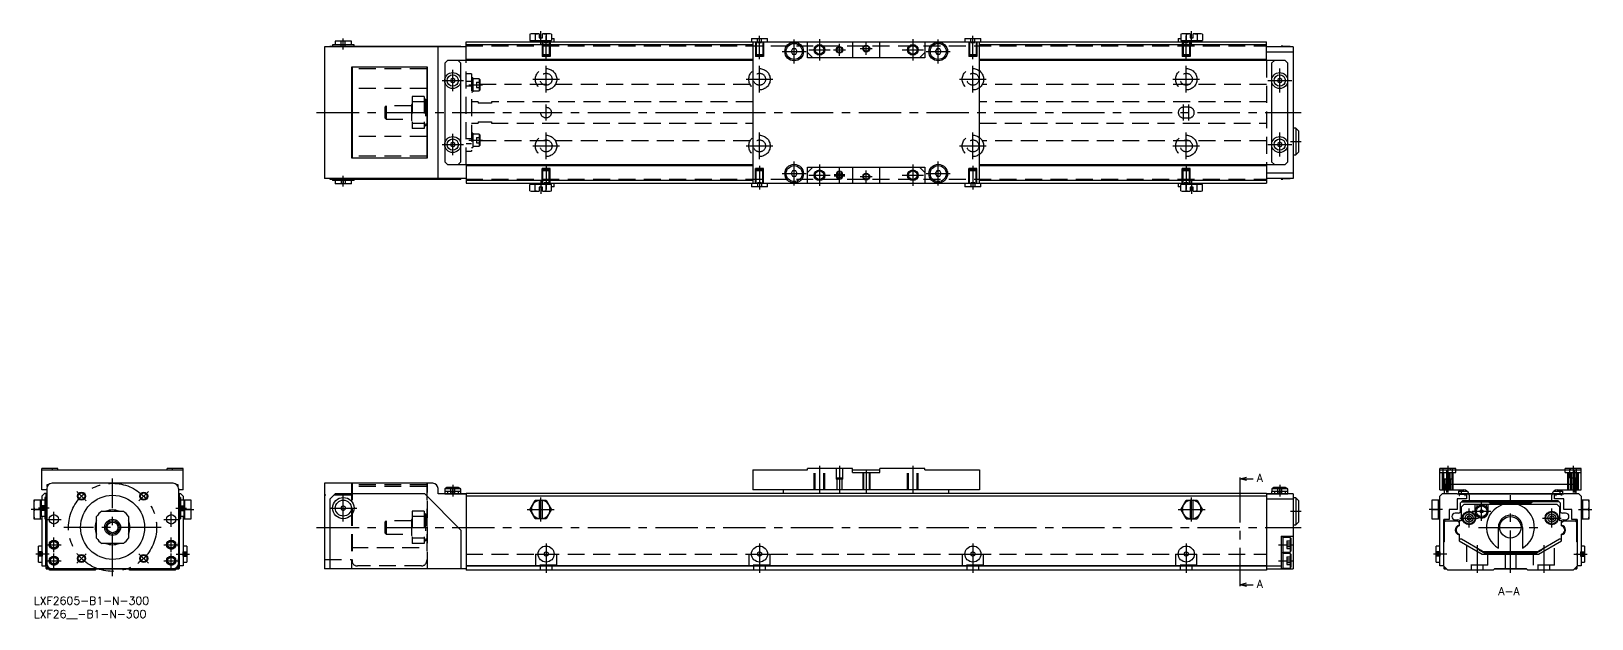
# Model space of a CAD drawing. Extents: x -1 to 584, y -8 to 212.
import ezdxf

# ---------------------------------------------------------------- set-up
doc = ezdxf.new("R2010")
doc.units = 0
doc.header["$LTSCALE"] = 0.5
doc.linetypes.add('CENTER', pattern=[50.8, 31.75, -6.35, 6.35, -6.35])
doc.linetypes.add('DASHED', pattern=[19.05, 12.7, -6.35])
for name, color, linetype in [('MSM_CENTER', 1, 'CENTER'), ('MSM_CONTINUOUS', 7, 'CONTINUOUS'), ('MSM_DASHED', 4, 'DASHED'), ('MSM_NARROW', 5, 'CONTINUOUS'), ('MSM_PART_NUMBER', 7, 'CONTINUOUS')]:
    doc.layers.add(name, color=color, linetype=linetype)
doc.styles.get("Standard").update_dxf_attribs({"font": 'txt.shx', "height": 1, "bigfont": 'bigfont.shx'})

# ---------------------------------------------------------------- blocks, each defined once
blk = doc.blocks.new('*U162')
at = {"layer": 'MSM_PART_NUMBER'}
blk.add_text('LXF2605-B1-N-300', height=3, dxfattribs=at).set_placement((0, -3))
blk = doc.blocks.new('*U163')
at = {"layer": 'MSM_PART_NUMBER'}
blk.add_text('LXF26__-B1-N-300', height=3, dxfattribs=at).set_placement((0, -8))

msp = doc.modelspace()

# ---------------------------------------------------------------- linework, layer by layer
at = {"layer": 'MSM_CENTER'}
for p, q in [((190, 206.97), (190, 211.99)), ((433.99, 206.97), (433.99, 211.99)), ((116, 205.19), (116, 209.24)), ((192, 201.49), (192, 210.29)), ((272, 201.49), (272, 210.29)), ((285, 199.89), (285, 208.89)), ((290.5, 204.99), (298.5, 204.99)), ((294.5, 208.99), (294.5, 200.99)), ((299.75, 204.99), (304.25, 204.99)), ((302, 202.74), (302, 207.24)), ((309.69, 205.49), (314.29, 205.49)), ((312, 203.19), (312, 207.79)), ((312, 203.19), (312, 207.79)), ((325.5, 204.99), (333.5, 204.99)), ((329.5, 208.99), (329.5, 200.99)), ((339, 199.89), (339, 208.89)), ((352, 201.49), (352, 210.29)), ((431.99, 201.49), (431.99, 210.29)), ((192, 188.99), (192, 198.99)), ((272, 188.99), (272, 198.99)), ((280.5, 204.39), (289.5, 204.39)), ((334.5, 204.39), (343.5, 204.39)), ((352, 188.99), (352, 198.99)), ((431.99, 188.99), (431.99, 198.99)), ((153, 193.49), (160.99, 193.49)), ((157, 189.49), (157, 197.49)), ((187, 193.99), (197, 193.99)), ((267, 193.99), (277, 193.99)), ((347, 193.99), (357, 193.99)), ((426.99, 193.99), (437, 193.99)), ((462.5, 193.49), (471.5, 193.49)), ((467, 188.99), (467, 197.99)), ((163, 191.89), (168.19, 191.89)), ((106, 181.49), (475, 181.49)), ((192, 178.49), (192, 184.49)), ((430.99, 178.49), (430.99, 184.49)), ((432.99, 178.49), (432.99, 184.49)), ((157, 165.49), (157, 173.49)), ((163, 171.1), (168.19, 171.1)), ((192, 163.99), (192, 173.99)), ((272, 163.99), (272, 173.99)), ((352, 163.99), (352, 173.99)), ((431.99, 163.99), (431.99, 173.99)), ((467, 164.99), (467, 173.99)), ((471, 170.69), (475, 170.69)), ((153, 169.49), (160.99, 169.49)), ((187, 168.99), (197, 168.99)), ((267, 168.99), (277, 168.99)), ((347, 168.99), (357, 168.99)), ((426.99, 168.99), (437, 168.99)), ((462.5, 169.49), (471.5, 169.49)), ((192, 161.49), (192, 152.69)), ((272, 161.49), (272, 152.69)), ((280.5, 158.59), (289.5, 158.59)), ((285, 154.09), (285, 163.09)), ((290.5, 157.99), (298.5, 157.99)), ((294.5, 161.99), (294.5, 153.99)), ((300, 158.24), (304, 158.24)), ((300, 157.99), (304, 157.99)), ((302, 155.24), (302, 160.74)), ((312, 155.19), (312, 159.79)), ((325.5, 157.99), (333.5, 157.99)), ((329.5, 161.99), (329.5, 153.99)), ((334.5, 158.59), (343.5, 158.59)), ((339, 154.09), (339, 163.09)), ((352, 161.49), (352, 152.69)), ((431.99, 161.49), (431.99, 152.69)), ((116, 153.74), (116, 157.79)), ((190, 155.99), (190, 150.99)), ((300, 157.74), (304, 157.74)), ((309.69, 157.49), (314.29, 157.49)), ((433.99, 155.99), (433.99, 150.99)), ((294.5, 49), (294.5, 39)), ((302, 49), (302, 39)), ((312, 47.5), (312, 39)), ((329.5, 49), (329.5, 39)), ((529.49, 47.5), (529.49, 39)), ((529.99, 49), (529.99, 39)), ((576.99, 49), (576.99, 39)), ((577.49, 47.5), (577.49, 39)), ((29.5, 7.75), (29.5, 44.25)), ((157, 41.9), (157, 37.5)), ((452, 43.7), (452, 5)), ((467, 41.9), (467, 37.5)), ((16.06, 39.44), (19.6, 35.9)), ((42.94, 39.44), (39.4, 35.9)), ((116, 28.2), (116, 38.2)), ((190, 28.2), (190, 37.2)), ((433.99, 28.2), (433.99, 37.2)), ((542.69, 28.5), (542.69, 35.5)), ((553.49, 9), (553.49, 38)), ((4, 32.7), (-1, 32.7)), ((5.75, 33.2), (1.75, 33.2)), ((7.5, 26.25), (7.5, 31.75)), ((51.5, 26.25), (51.5, 31.75)), ((53.25, 33.2), (57.25, 33.2)), ((55, 32.7), (60, 32.7)), ((111, 33.2), (121, 33.2)), ((184.95, 32.7), (195.04, 32.7)), ((428.95, 32.7), (439.04, 32.7)), ((471, 32), (475, 32)), ((527.99, 32.7), (522.99, 32.7)), ((534.49, 29.5), (541.49, 29.5)), ((537.99, 26), (537.99, 33)), ((539.19, 32), (546.19, 32)), ((565.49, 29.5), (572.49, 29.5)), ((568.99, 26), (568.99, 33)), ((578.99, 32.7), (583.99, 32.7)), ((4.75, 29), (10.25, 29)), ((47.75, 26), (11.25, 26)), ((48.75, 29), (54.25, 29)), ((106, 26), (475, 26)), ((541.49, 26), (565.49, 26)), ((4.75, 19.5), (10.25, 19.5)), ((7.5, 16.75), (7.5, 22.25)), ((48.75, 19.5), (54.25, 19.5)), ((51.5, 16.75), (51.5, 22.25)), ((192, 20), (192, 9)), ((272, 20), (272, 9)), ((352, 20), (352, 9)), ((431.99, 20), (431.99, 9)), ((466.5, 19.5), (472.19, 19.5)), ((540.99, 19.29), (540.99, 9)), ((565.99, 19.29), (565.99, 9)), ((5.7, 16), (0.7, 16)), ((4.75, 13.5), (10.25, 13.5)), ((7.5, 10.75), (7.5, 16.25)), ((16.06, 12.56), (19.6, 16.1)), ((39.4, 16.1), (42.94, 12.56)), ((48.75, 13.5), (54.25, 13.5)), ((51.5, 10.75), (51.5, 16.25)), ((53.3, 16), (58.3, 16)), ((188, 16), (196, 16)), ((268, 16), (276, 16)), ((348, 16), (356, 16)), ((428, 16), (436, 16)), ((466.5, 13.5), (472.19, 13.5)), ((529.69, 16), (524.69, 16)), ((577.29, 16), (582.29, 16))]:
    msp.add_line(p, q, dxfattribs=at)
msp.add_circle((29.5, 26), 16.5, dxfattribs=at)
at = {"layer": 'MSM_CONTINUOUS'}
for p, q in [((186.5, 210.99), (185.95, 210.85)), ((185.95, 210.85), (185.95, 208.49)), ((189.4, 210.99), (186.5, 210.99)), ((187.97, 210.85), (187.97, 208.49)), ((189.4, 210.99), (189.4, 209.49)), ((193.5, 210.99), (190.6, 210.99)), ((190.6, 209.49), (190.6, 210.99)), ((192.02, 210.85), (192.02, 208.49)), ((194.04, 210.85), (193.5, 210.99)), ((194.04, 210.85), (194.04, 208.49)), ((430.49, 210.99), (429.95, 210.85)), ((429.95, 210.85), (429.95, 208.49)), ((433.39, 210.99), (430.49, 210.99)), ((431.97, 210.85), (431.97, 208.49)), ((433.39, 210.99), (433.39, 209.49)), ((437.5, 210.99), (434.6, 210.99)), ((434.6, 209.49), (434.6, 210.99)), ((436.02, 210.85), (436.02, 208.49)), ((438.04, 210.85), (437.5, 210.99)), ((438.04, 210.85), (438.04, 208.49)), ((162, 206.19), (109, 206.19)), ((109, 206.19), (109, 156.79)), ((111, 206.44), (160, 206.44)), ((111, 206.19), (111, 206.44)), ((111, 206.34), (160, 206.34)), ((120, 206.94), (112, 206.94)), ((112, 206.94), (112, 206.44)), ((119, 208.24), (113, 208.24)), ((113, 208.24), (113, 206.94)), ((113, 206.34), (113, 206.44)), ((114.5, 206.34), (114.5, 206.19)), ((117.5, 206.19), (117.5, 206.34)), ((119, 206.94), (119, 208.24)), ((120, 206.44), (120, 206.94)), ((146.5, 206.34), (146.5, 206.44)), ((148.6, 206.24), (148.56, 206.19)), ((148.6, 206.24), (148.6, 206.19)), ((151.29, 206.24), (148.6, 206.24)), ((151.29, 206.29), (151.29, 206.19)), ((152, 206.29), (151.29, 206.29)), ((151.5, 156.79), (151.5, 206.19)), ((152, 206.29), (152, 206.19)), ((160, 206.19), (160, 206.44)), ((162, 200.99), (162, 207.99)), ((162, 207.99), (462, 207.99)), ((162, 206.99), (269.5, 206.99)), ((185.95, 208.49), (194.04, 208.49)), ((186.5, 208.49), (186.5, 207.99)), ((189.4, 209.49), (190.6, 209.49)), ((193.5, 207.99), (193.5, 208.49)), ((194.04, 209.29), (195, 209.29)), ((195, 207.99), (195, 209.29)), ((269, 209.29), (275, 209.29)), ((269, 209.29), (269, 207.99)), ((269.5, 207.99), (269.5, 154.99)), ((275, 207.99), (275, 209.29)), ((284.42, 205.39), (283.84, 204.39)), ((285.57, 205.39), (284.42, 205.39)), ((286.15, 204.39), (285.57, 205.39)), ((290, 201.99), (290, 207.99)), ((306.9, 207.99), (306.9, 201.99)), ((317.1, 201.99), (317.1, 207.99)), ((334, 207.99), (334, 201.99)), ((338.42, 205.39), (337.84, 204.39)), ((339.57, 205.39), (338.42, 205.39)), ((340.15, 204.39), (339.57, 205.39)), ((349, 209.29), (355, 209.29)), ((349, 209.29), (349, 207.99)), ((354.5, 154.99), (354.5, 207.99)), ((354.5, 206.99), (462, 206.99)), ((355, 207.99), (355, 209.29)), ((428.99, 209.29), (429.95, 209.29)), ((428.99, 209.29), (428.99, 207.99)), ((429.95, 208.49), (438.04, 208.49)), ((430.49, 208.49), (430.49, 207.99)), ((433.39, 209.49), (434.6, 209.49)), ((437.5, 207.99), (437.5, 208.49)), ((462, 200.99), (462, 207.99)), ((471.99, 206.19), (462, 206.19)), ((468.19, 206.44), (467.49, 206.44)), ((467.49, 206.44), (467.49, 206.19)), ((468.19, 206.44), (468.19, 206.19)), ((470.89, 206.24), (468.19, 206.24)), ((470.94, 206.19), (470.89, 206.24)), ((470.89, 206.24), (470.89, 206.19)), ((471.99, 206.19), (471.99, 156.79)), ((155, 200.99), (154, 199.99)), ((154, 199.99), (154, 162.99)), ((269.5, 200.99), (155, 200.99)), ((160, 199.99), (159, 200.99)), ((160, 162.99), (160, 199.99)), ((162, 201.49), (269.5, 201.49)), ((283.84, 204.39), (284.42, 203.39)), ((284.42, 203.39), (285.57, 203.39)), ((285.57, 203.39), (286.15, 204.39)), ((292, 201.99), (290, 203.99)), ((334, 201.99), (290, 201.99)), ((334, 203.99), (332, 201.99)), ((337.84, 204.39), (338.42, 203.39)), ((338.42, 203.39), (339.57, 203.39)), ((339.57, 203.39), (340.15, 204.39)), ((354.5, 201.49), (462, 201.49)), ((469, 200.99), (354.5, 200.99)), ((471.99, 204.19), (462, 204.19)), ((465, 200.99), (463.99, 199.99)), ((463.99, 199.99), (463.99, 162.99)), ((470, 199.99), (469, 200.99)), ((470, 162.99), (470, 199.99)), ((119, 198.49), (119, 164.49)), ((147.5, 198.49), (119, 198.49)), ((119, 197.89), (119.25, 197.89)), ((119.25, 194.48), (119, 194.48)), ((119.25, 198.49), (119.25, 164.49)), ((147.25, 198.49), (147.25, 164.49)), ((147.25, 197.89), (147.5, 197.89)), ((147.5, 194.48), (147.25, 194.48)), ((147.5, 164.49), (147.5, 198.49)), ((157, 194.36), (156.25, 193.93)), ((156.25, 193.93), (156.25, 193.06)), ((156.25, 193.06), (157, 192.63)), ((157.75, 193.93), (157, 194.36)), ((157, 192.63), (157.75, 193.06)), ((157.75, 193.06), (157.75, 193.93)), ((467, 194.36), (466.24, 193.93)), ((466.24, 193.93), (466.24, 193.06)), ((466.24, 193.06), (467, 192.63)), ((467.75, 193.93), (467, 194.36)), ((467, 192.63), (467.75, 193.06)), ((467.75, 193.06), (467.75, 193.93)), ((119.25, 190.49), (119, 190.49)), ((147.5, 190.49), (147.25, 190.49)), ((147.5, 185.74), (147.25, 185.74)), ((147.25, 177.24), (147.5, 177.24)), ((473, 175.69), (471.99, 175.69)), ((474, 174.69), (473, 175.69)), ((473, 175.69), (473, 165.69)), ((119.25, 172.49), (119, 172.49)), ((147.5, 172.49), (147.25, 172.49)), ((157, 170.36), (156.25, 169.93)), ((156.25, 169.93), (156.25, 169.06)), ((157.75, 169.93), (157, 170.36)), ((157.75, 169.06), (157.75, 169.93)), ((467, 170.36), (466.24, 169.93)), ((466.24, 169.93), (466.24, 169.06)), ((467.75, 169.93), (467, 170.36)), ((467.75, 169.06), (467.75, 169.93)), ((474, 174.69), (474, 166.69)), ((119.25, 168.5), (119, 168.5)), ((119, 165.09), (119.25, 165.09)), ((119, 164.49), (147.5, 164.49)), ((147.5, 168.5), (147.25, 168.5)), ((147.25, 165.09), (147.5, 165.09)), ((156.25, 169.06), (157, 168.63)), ((157, 168.63), (157.75, 169.06)), ((466.24, 169.06), (467, 168.63)), ((467, 168.63), (467.75, 169.06)), ((471.99, 165.69), (473, 165.69)), ((473, 165.69), (474, 166.69)), ((154, 162.99), (155, 161.99)), ((155, 161.99), (269.5, 161.99)), ((159, 161.99), (160, 162.99)), ((162, 161.99), (162, 154.99)), ((269.5, 161.5), (162, 161.5)), ((284.42, 159.59), (283.84, 158.59)), ((283.84, 158.59), (284.42, 157.59)), ((285.57, 159.59), (284.42, 159.59)), ((286.15, 158.59), (285.57, 159.59)), ((285.57, 157.59), (286.15, 158.59)), ((290, 154.99), (290, 160.99)), ((290, 160.99), (334, 160.99)), ((290, 158.99), (292, 160.99)), ((300.75, 158.24), (300.75, 157.74)), ((303.25, 157.74), (303.25, 158.24)), ((306.9, 160.99), (306.9, 154.99)), ((317.1, 154.99), (317.1, 160.99)), ((332, 160.99), (334, 158.99)), ((334, 160.99), (334, 154.99)), ((338.42, 159.59), (337.84, 158.59)), ((337.84, 158.59), (338.42, 157.59)), ((339.57, 159.59), (338.42, 159.59)), ((340.15, 158.59), (339.57, 159.59)), ((339.57, 157.59), (340.15, 158.59)), ((354.5, 161.99), (469, 161.99)), ((462, 161.5), (354.5, 161.5)), ((462, 161.99), (462, 154.99)), ((471.99, 158.79), (462, 158.79)), ((463.99, 162.99), (465, 161.99)), ((469, 161.99), (470, 162.99)), ((162, 156.79), (109, 156.79)), ((111, 156.79), (111, 156.54)), ((111, 156.64), (160, 156.64)), ((111, 156.54), (160, 156.54)), ((112, 156.54), (112, 156.04)), ((120, 156.04), (112, 156.04)), ((113, 156.64), (113, 156.54)), ((113, 156.04), (113, 154.74)), ((119, 154.74), (113, 154.74)), ((114.5, 156.79), (114.5, 156.64)), ((117.5, 156.64), (117.5, 156.79)), ((119, 154.74), (119, 156.04)), ((120, 156.04), (120, 156.54)), ((146.5, 156.64), (146.5, 156.54)), ((148.56, 156.79), (148.6, 156.74)), ((148.6, 156.79), (148.6, 156.74)), ((148.6, 156.74), (151.29, 156.74)), ((151.29, 156.79), (151.29, 156.69)), ((151.29, 156.69), (152, 156.69)), ((152, 156.79), (152, 156.69)), ((160, 156.79), (160, 156.54)), ((269.5, 155.99), (162, 155.99)), ((162, 154.99), (462, 154.99)), ((185.95, 152.14), (185.95, 154.49)), ((194.04, 154.49), (185.95, 154.49)), ((185.95, 152.14), (186.5, 151.99)), ((186.5, 154.99), (186.5, 154.49)), ((187.97, 152.14), (187.97, 154.49)), ((190.6, 153.49), (189.4, 153.49)), ((189.4, 153.49), (189.4, 151.99)), ((190.6, 151.99), (190.6, 153.49)), ((192.02, 152.14), (192.02, 154.49)), ((193.5, 154.49), (193.5, 154.99)), ((193.5, 151.99), (194.04, 152.14)), ((194.04, 152.14), (194.04, 154.49)), ((195, 153.69), (194.04, 153.69)), ((195, 153.69), (195, 154.99)), ((269, 154.99), (269, 153.69)), ((275, 153.69), (269, 153.69)), ((275, 153.69), (275, 154.99)), ((284.42, 157.59), (285.57, 157.59)), ((338.42, 157.59), (339.57, 157.59)), ((349, 154.99), (349, 153.69)), ((355, 153.69), (349, 153.69)), ((462, 155.99), (354.5, 155.99)), ((355, 153.69), (355, 154.99)), ((428.99, 154.99), (428.99, 153.69)), ((429.95, 153.69), (428.99, 153.69)), ((429.95, 152.14), (429.95, 154.49)), ((438.04, 154.49), (429.95, 154.49)), ((429.95, 152.14), (430.49, 151.99)), ((430.49, 154.99), (430.49, 154.49)), ((431.97, 152.14), (431.97, 154.49)), ((434.6, 153.49), (433.39, 153.49)), ((433.39, 153.49), (433.39, 151.99)), ((434.6, 151.99), (434.6, 153.49)), ((436.02, 152.14), (436.02, 154.49)), ((437.5, 154.49), (437.5, 154.99)), ((437.5, 151.99), (438.04, 152.14)), ((438.04, 152.14), (438.04, 154.49)), ((471.99, 156.79), (462, 156.79)), ((467.49, 156.79), (467.49, 156.54)), ((467.49, 156.54), (468.19, 156.54)), ((468.19, 156.79), (468.19, 156.54)), ((468.19, 156.74), (470.89, 156.74)), ((470.89, 156.79), (470.89, 156.74)), ((470.89, 156.74), (470.94, 156.79)), ((186.5, 151.99), (189.4, 151.99)), ((190.6, 151.99), (193.5, 151.99)), ((430.49, 151.99), (433.39, 151.99)), ((434.6, 151.99), (437.5, 151.99)), ((9, 48), (3, 48)), ((3, 40), (3, 48)), ((3, 47.5), (56, 47.5)), ((7, 47.5), (7, 48)), ((9, 47.5), (9, 48)), ((56, 48), (50, 48)), ((50, 47.5), (50, 48)), ((52, 47.5), (52, 48)), ((56, 40), (56, 48)), ((269.5, 47.5), (290, 47.5)), ((269.5, 47.5), (269.5, 40)), ((306.9, 48), (290, 48)), ((290, 47.5), (290, 48)), ((306.9, 46.5), (306.9, 48)), ((306.9, 47.5), (317.1, 47.5)), ((334, 48), (317.1, 48)), ((317.1, 46.5), (317.1, 48)), ((334, 47.5), (334, 48)), ((334, 47.5), (354.5, 47.5)), ((354.5, 47.5), (354.5, 40)), ((532.99, 48), (526.99, 48)), ((526.99, 40), (526.99, 48)), ((526.99, 47.5), (579.99, 47.5)), ((530.99, 47.5), (530.99, 48)), ((532.99, 47.5), (532.99, 48)), ((579.99, 48), (573.99, 48)), ((573.99, 47.5), (573.99, 48)), ((575.99, 47.5), (575.99, 48)), ((579.99, 40), (579.99, 48)), ((5, 41.37), (5, 42)), ((5, 42), (5.48, 42)), ((52.2, 42.5), (6.8, 42.5)), ((53.52, 42), (54, 42)), ((54, 42), (54, 41.37)), ((149.5, 42.5), (109, 42.5)), ((109, 42.5), (109, 10.5)), ((306.9, 46.5), (317.1, 46.5)), ((452, 44.2), (454.5, 44.87)), ((452, 44.7), (452, 43.7)), ((454.5, 43.53), (452, 44.2)), ((452, 44.2), (457, 44.2)), ((528.99, 42), (528.99, 40)), ((577.99, 42), (528.99, 42)), ((577.99, 40), (577.99, 42)), ((0, 36.15), (0.01, 36.2)), ((0, 36.15), (0, 29.25)), ((4.05, 36.2), (0.01, 36.2)), ((2.5, 29.2), (2.5, 36.2)), ((2.75, 36.2), (2.75, 30.2)), ((4.8, 40), (3, 40)), ((4, 38.7), (3, 37.7)), ((3, 37.7), (3, 36.2)), ((4.8, 38.7), (4, 38.7)), ((4.05, 37.2), (4.05, 29.2)), ((4.55, 37.2), (4.05, 37.2)), ((4.65, 38.5), (4.55, 38.5)), ((4.55, 10.6), (4.55, 38.5)), ((4.65, 36.5), (4.55, 36.5)), ((4.65, 10.6), (4.65, 38.5)), ((4.8, 40.5), (4.8, 12.5)), ((54.2, 40.5), (54.2, 12.5)), ((56, 40), (54.2, 40)), ((54.2, 38.7), (55, 38.7)), ((54.35, 38.5), (54.45, 38.5)), ((54.35, 10.6), (54.35, 38.5)), ((54.35, 36.5), (54.45, 36.5)), ((54.45, 38.5), (54.45, 10.6)), ((54.95, 37.2), (54.45, 37.2)), ((54.95, 37.2), (54.95, 29.2)), ((58.99, 36.2), (54.95, 36.2)), ((55, 38.7), (56, 37.7)), ((56, 37.7), (56, 36.2)), ((56.25, 36.2), (56.25, 30.2)), ((56.5, 36.2), (56.5, 29.2)), ((58.99, 36.2), (59, 36.15)), ((59, 29.25), (59, 36.15)), ((111, 36.5), (113, 38.5)), ((111, 36.5), (111, 10.4)), ((146.5, 38.5), (113, 38.5)), ((146.5, 38.5), (160, 25)), ((151.5, 38.5), (151.5, 40.5)), ((162, 38.5), (151.5, 38.5)), ((154.86, 40.9), (154, 40.4)), ((154, 40.4), (154, 38.65)), ((159.99, 40.4), (154, 40.4)), ((154, 39.6), (160, 39.6)), ((154, 38.65), (154.04, 38.65)), ((154, 38.6), (162, 38.6)), ((154, 38.6), (154, 38.5)), ((154.04, 38.65), (154.04, 38.6)), ((159.13, 40.9), (154.86, 40.9)), ((154.94, 38.6), (154.94, 38.65)), ((154.94, 38.65), (159.04, 38.65)), ((155, 39.6), (155, 38.65)), ((156, 38.6), (156, 38.5)), ((159, 39.6), (159, 38.65)), ((159.04, 38.65), (159.04, 38.6)), ((159.99, 40.4), (159.13, 40.9)), ((160, 38.6), (159.99, 40.4)), ((462, 38.7), (162, 38.7)), ((162, 38.7), (162, 10)), ((462, 37.7), (162, 37.7)), ((185.95, 32.7), (187.97, 36.2)), ((187.97, 36.2), (192.02, 36.2)), ((189.4, 36.2), (189.4, 29.2)), ((190.6, 29.2), (190.6, 36.2)), ((192.02, 36.2), (194.04, 32.7)), ((354.5, 40), (269.5, 40)), ((281, 38.7), (281, 40)), ((343, 38.7), (343, 40)), ((429.95, 32.7), (431.97, 36.2)), ((431.97, 36.2), (436.02, 36.2)), ((433.39, 36.2), (433.39, 29.2)), ((434.6, 29.2), (434.6, 36.2)), ((436.02, 36.2), (438.04, 32.7)), ((462, 38.7), (462, 10)), ((462, 38.6), (470, 38.6)), ((471.99, 38.5), (462, 38.5)), ((471.99, 36.5), (462, 36.5)), ((464, 40.4), (463.99, 38.6)), ((463.99, 39.6), (470, 39.6)), ((464.86, 40.9), (464, 40.4)), ((469.99, 40.4), (464, 40.4)), ((469.13, 40.9), (464.86, 40.9)), ((465, 39.6), (465, 38.6)), ((467.99, 38.6), (467.99, 38.5)), ((469, 39.6), (469, 38.6)), ((469.99, 40.4), (469.13, 40.9)), ((470, 38.5), (469.99, 40.4)), ((471.99, 38.5), (471.99, 10.5)), ((473, 37), (471.99, 37)), ((474, 36), (473, 37)), ((473, 37), (473, 27)), ((474, 36), (474, 28)), ((523.99, 36.15), (524, 36.2)), ((523.99, 36.15), (523.99, 29.25)), ((526.99, 36.2), (524, 36.2)), ((526.49, 29.2), (526.49, 36.2)), ((526.99, 40), (535.99, 40)), ((526.99, 37.7), (527.99, 38.7)), ((526.99, 11.6), (526.99, 37.7)), ((527.99, 38.7), (533.5, 38.7)), ((528.79, 38.7), (528.79, 40)), ((533.5, 38.7), (533.5, 38.5)), ((533.5, 38.5), (573.49, 38.5)), ((537, 36.7), (533.5, 36.7)), ((533.5, 36.7), (533.5, 32.7)), ((533.99, 39.6), (533.99, 38.5)), ((533.99, 39.6), (537.19, 39.6)), ((572.99, 38.6), (533.99, 38.6)), ((534.29, 38.5), (534.29, 37.95)), ((534.29, 37.95), (534.4, 37.95)), ((534.4, 37.95), (534.4, 38.45)), ((534.4, 38.45), (536.39, 38.45)), ((535.69, 36), (534.69, 35)), ((534.99, 39.6), (534.99, 38.6)), ((535.19, 35.5), (555.73, 35.5)), ((535.69, 36), (571.29, 36)), ((536.39, 38.45), (536.39, 37.95)), ((536.39, 37.95), (536.5, 37.95)), ((536.5, 38.3), (537, 38.3)), ((536.5, 37.95), (536.5, 38.3)), ((537, 38.3), (537, 36.7)), ((537.99, 38), (537.99, 36)), ((545.89, 35.1), (544.99, 36)), ((561.09, 35.1), (545.89, 35.1)), ((571.79, 35.5), (555.73, 35.5)), ((561.99, 36), (561.09, 35.1)), ((568.99, 36), (568.99, 38)), ((569.79, 39.6), (572.99, 39.6)), ((569.99, 38.3), (570.49, 38.3)), ((569.99, 36.7), (569.99, 38.3)), ((573.49, 36.7), (569.99, 36.7)), ((570.49, 38.3), (570.49, 37.95)), ((570.49, 37.95), (570.58, 37.95)), ((570.58, 37.95), (570.58, 38.45)), ((570.58, 38.45), (572.58, 38.45)), ((570.99, 40), (579.99, 40)), ((572.29, 35), (571.29, 36)), ((571.99, 39.6), (571.99, 38.6)), ((572.58, 38.45), (572.58, 37.95)), ((572.58, 37.95), (572.68, 37.95)), ((572.68, 37.95), (572.68, 38.5)), ((572.99, 39.6), (572.99, 38.5)), ((573.49, 38.5), (573.49, 38.7)), ((573.49, 38.7), (578.99, 38.7)), ((573.49, 32.7), (573.49, 36.7)), ((578.19, 38.7), (578.19, 40)), ((578.99, 38.7), (579.99, 37.7)), ((579.99, 37.7), (579.99, 11.6)), ((582.98, 36.2), (579.99, 36.2)), ((580.49, 36.2), (580.49, 29.2)), ((582.98, 36.2), (582.99, 36.15)), ((582.99, 29.25), (582.99, 36.15)), ((0.01, 29.2), (0, 29.25)), ((0.15, 32.7), (2.5, 32.7)), ((2.75, 30.2), (4.05, 30.2)), ((3, 30.2), (3, 11.6)), ((4.8, 34.7), (4.65, 34.7)), ((4.65, 31.7), (4.8, 31.7)), ((23.5, 21.93), (23.5, 30.07)), ((25.43, 32), (33.57, 32)), ((35.5, 30.07), (35.5, 21.93)), ((54.35, 34.7), (54.2, 34.7)), ((54.2, 31.7), (54.35, 31.7)), ((54.95, 30.2), (56.25, 30.2)), ((56, 30.2), (56, 11.6)), ((58.85, 32.7), (56.5, 32.7)), ((59, 29.25), (58.99, 29.2)), ((116, 34.07), (115.25, 33.63)), ((115.25, 33.63), (115.25, 32.77)), ((115.25, 32.77), (116, 32.33)), ((116.75, 33.63), (116, 34.07)), ((116, 32.33), (116.75, 32.77)), ((116.75, 33.63), (116.75, 32.77)), ((187.97, 29.2), (185.95, 32.7)), ((194.04, 32.7), (192.02, 29.2)), ((431.97, 29.2), (429.95, 32.7)), ((438.04, 32.7), (436.02, 29.2)), ((524, 29.2), (523.99, 29.25)), ((524.14, 32.7), (526.49, 32.7)), ((530.49, 32.7), (530.49, 29)), ((533.5, 32.7), (530.49, 32.7)), ((533.99, 31.3), (532.79, 31.3)), ((534.69, 35), (534.69, 31.59)), ((535.99, 34.5), (534.99, 33.5)), ((534.99, 33.5), (534.99, 28.42)), ((570.99, 34.5), (535.99, 34.5)), ((537.99, 30.37), (537.24, 29.93)), ((537.24, 29.93), (537.24, 29.07)), ((538.74, 29.93), (537.99, 30.37)), ((538.74, 29.93), (538.74, 29.07)), ((540.19, 34.5), (540.19, 32)), ((540.99, 33.69), (540.99, 34.5)), ((544.39, 34.5), (544.39, 33.69)), ((545.19, 32), (545.19, 34.5)), ((568.99, 30.37), (568.24, 29.93)), ((568.24, 29.93), (568.24, 29.07)), ((569.74, 29.93), (568.99, 30.37)), ((569.74, 29.93), (569.74, 29.07)), ((571.99, 33.5), (570.99, 34.5)), ((571.99, 28.42), (571.99, 33.5)), ((572.29, 31.59), (572.29, 35)), ((574.19, 31.3), (572.99, 31.3)), ((576.49, 32.7), (573.49, 32.7)), ((576.49, 29), (576.49, 32.7)), ((582.84, 32.7), (580.49, 32.7)), ((582.99, 29.25), (582.98, 29.2)), ((0.01, 29.2), (3, 29.2)), ((4.05, 29.2), (4.55, 29.2)), ((4.5, 11.5), (4.5, 29)), ((4.5, 29), (4.55, 29)), ((4.65, 29), (4.8, 29)), ((4.7, 28), (4.8, 28.1)), ((4.7, 20.65), (4.7, 28)), ((54.35, 29), (54.2, 29)), ((54.2, 28.1), (54.3, 28)), ((54.3, 28), (54.3, 20.65)), ((54.45, 29.2), (54.95, 29.2)), ((54.5, 29), (54.45, 29)), ((54.5, 29), (54.5, 11.5)), ((56, 29.2), (58.99, 29.2)), ((160, 25), (160, 10.4)), ((192.02, 29.2), (187.97, 29.2)), ((431.97, 29.2), (436.02, 29.2)), ((471.99, 27), (473, 27)), ((473, 27), (474, 28)), ((524, 29.2), (526.99, 29.2)), ((528.49, 11.5), (528.49, 29)), ((530.49, 29), (528.49, 29)), ((528.54, 29), (528.54, 20.5)), ((528.64, 25), (528.54, 25)), ((528.64, 29), (528.64, 20.6)), ((528.69, 28), (529.19, 28.5)), ((528.69, 20.65), (528.69, 28)), ((528.79, 28.1), (528.79, 29)), ((529.19, 28.5), (533.59, 28.5)), ((532.79, 28.8), (533.69, 28.8)), ((533.59, 28.5), (534.29, 27.8)), ((534.29, 27.8), (534.29, 26.55)), ((534.29, 23.45), (534.29, 20.95)), ((534.99, 28.42), (534.47, 28.42)), ((537.24, 29.07), (537.99, 28.63)), ((537.99, 28.63), (538.74, 29.07)), ((548.99, 18.21), (548.99, 26)), ((557.99, 26), (557.99, 18.21)), ((568.24, 29.07), (568.99, 28.63)), ((568.99, 28.63), (569.74, 29.07)), ((572.51, 28.42), (571.99, 28.42)), ((572.69, 27.8), (573.39, 28.5)), ((572.69, 26.55), (572.69, 27.8)), ((572.69, 20.95), (572.69, 23.45)), ((573.29, 28.8), (574.19, 28.8)), ((573.39, 28.5), (577.79, 28.5)), ((578.49, 29), (576.49, 29)), ((577.79, 28.5), (578.29, 28)), ((578.19, 28.1), (578.19, 29)), ((578.29, 28), (578.29, 20.65)), ((578.34, 29), (578.34, 20.6)), ((578.34, 25), (578.44, 25)), ((578.44, 29), (578.44, 20.5)), ((578.49, 29), (578.49, 11.5)), ((579.99, 29.2), (582.98, 29.2)), ((3, 19), (1.7, 19)), ((1.7, 13), (1.7, 19)), ((4.5, 20.45), (4.55, 20.5)), ((4.65, 20.6), (4.7, 20.65)), ((6.25, 20.22), (7.5, 20.94)), ((6.25, 18.78), (6.25, 20.22)), ((7.5, 18.06), (6.25, 18.78)), ((7.5, 20.94), (8.75, 20.22)), ((8.75, 18.78), (7.5, 18.06)), ((8.75, 20.22), (8.75, 18.78)), ((33.57, 20), (25.43, 20)), ((50.25, 20.22), (51.5, 20.94)), ((50.25, 18.78), (50.25, 20.22)), ((51.5, 18.06), (50.25, 18.78)), ((51.5, 20.94), (52.75, 20.22)), ((52.75, 18.78), (51.5, 18.06)), ((52.75, 20.22), (52.75, 18.78)), ((54.3, 20.65), (54.35, 20.6)), ((54.45, 20.5), (54.5, 20.45)), ((57.3, 19), (56, 19)), ((57.3, 19), (57.3, 13)), ((467.49, 22.75), (471.99, 22.75)), ((467.49, 22.75), (467.49, 10.5)), ((468.19, 22.45), (467.49, 22.45)), ((468.19, 22.45), (468.19, 16.55)), ((470.89, 22.25), (468.19, 22.25)), ((471.19, 21.94), (470.89, 22.25)), ((470.89, 22.25), (470.89, 16.75)), ((471.19, 21.94), (471.19, 17.06)), ((526.99, 19), (525.69, 19)), ((525.69, 13), (525.69, 19)), ((528.49, 20.45), (528.69, 20.65)), ((534.29, 20.95), (542.91, 15.97)), ((534.74, 21.66), (535.14, 21.66)), ((535.14, 21.66), (543.22, 17)), ((563.76, 17), (571.84, 21.66)), ((564.07, 15.97), (572.69, 20.95)), ((571.84, 21.66), (572.24, 21.66)), ((578.29, 20.65), (578.49, 20.45)), ((581.29, 19), (579.99, 19)), ((581.29, 19), (581.29, 13)), ((1.7, 13), (3, 13)), ((6.25, 14.22), (7.5, 14.94)), ((6.25, 12.78), (6.25, 14.22)), ((7.5, 12.06), (6.25, 12.78)), ((7.5, 14.94), (8.75, 14.22)), ((8.75, 12.78), (7.5, 12.06)), ((8.75, 14.22), (8.75, 12.78)), ((50.25, 14.22), (51.5, 14.94)), ((50.25, 12.78), (50.25, 14.22)), ((51.5, 12.06), (50.25, 12.78)), ((51.5, 14.94), (52.75, 14.22)), ((52.75, 12.78), (51.5, 12.06)), ((52.75, 14.22), (52.75, 12.78)), ((56, 13), (57.3, 13)), ((192, 16.87), (191.25, 16.43)), ((191.25, 16.43), (191.25, 15.57)), ((191.25, 15.57), (192, 15.13)), ((192.75, 16.43), (192, 16.87)), ((192, 15.13), (192.75, 15.57)), ((192.75, 16.43), (192.75, 15.57)), ((272, 16.87), (271.25, 16.43)), ((271.25, 16.43), (271.25, 15.57)), ((271.25, 15.57), (272, 15.13)), ((272.75, 16.43), (272, 16.87)), ((272, 15.13), (272.75, 15.57)), ((272.75, 16.43), (272.75, 15.57)), ((352, 16.87), (351.25, 16.43)), ((351.25, 16.43), (351.25, 15.57)), ((351.25, 15.57), (352, 15.13)), ((352.75, 16.43), (352, 16.87)), ((352, 15.13), (352.75, 15.57)), ((352.75, 16.43), (352.75, 15.57)), ((431.99, 16.87), (431.24, 16.43)), ((431.24, 16.43), (431.24, 15.57)), ((431.24, 15.57), (431.99, 15.13)), ((432.74, 16.43), (431.99, 16.87)), ((431.99, 15.13), (432.74, 15.57)), ((432.74, 16.43), (432.74, 15.57)), ((467.49, 16.55), (468.19, 16.55)), ((468.19, 16.45), (467.49, 16.45)), ((468.19, 16.75), (470.89, 16.75)), ((468.19, 16.45), (468.19, 10.55)), ((470.89, 16.25), (468.19, 16.25)), ((470.89, 16.75), (471.19, 17.06)), ((471.19, 15.94), (470.89, 16.25)), ((470.89, 16.25), (470.89, 10.75)), ((471.19, 15.94), (471.19, 11.06)), ((525.69, 13), (526.99, 13)), ((541.82, 17.39), (543.59, 16.5)), ((542.91, 15.97), (564.07, 15.97)), ((543.22, 17), (563.76, 17)), ((543.59, 16.5), (563.39, 16.5)), ((563.39, 16.5), (565.16, 17.39)), ((579.99, 13), (581.29, 13)), ((3, 11.6), (4.5, 11.6)), ((4.55, 11.45), (4.5, 11.5)), ((5.5, 10.5), (4.65, 11.35)), ((4.75, 10.5), (54.25, 10.5)), ((54.25, 10.4), (4.75, 10.4)), ((6, 10), (5.6, 10.4)), ((23.03, 10), (6, 10)), ((23.43, 10.4), (23.03, 10)), ((35.97, 10), (35.57, 10.4)), ((53, 10), (35.97, 10)), ((53.4, 10.4), (53, 10)), ((54.35, 11.35), (53.5, 10.5)), ((54.5, 11.5), (54.45, 11.45)), ((56, 11.6), (54.5, 11.6)), ((111, 10.5), (109, 10.5)), ((160, 10.4), (111, 10.4)), ((162, 10.5), (160, 10.5)), ((462, 11.6), (162, 11.6)), ((467.49, 11.5), (162, 11.5)), ((462, 10), (162, 10)), ((462, 10.5), (471.99, 10.5)), ((467.49, 10.55), (468.19, 10.55)), ((468.19, 10.75), (470.89, 10.75)), ((470.89, 10.75), (471.19, 11.06)), ((528.49, 11.6), (526.99, 11.6)), ((529.99, 10), (528.49, 11.5)), ((528.54, 11.45), (528.54, 10.6)), ((528.64, 10.6), (528.64, 11.35)), ((529.49, 10.5), (528.74, 10.5)), ((528.74, 10.4), (529.59, 10.4)), ((547.02, 10), (529.99, 10)), ((547.52, 10.5), (547.02, 10)), ((547.42, 10.4), (559.56, 10.4)), ((559.46, 10.5), (547.52, 10.5)), ((559.96, 10), (559.46, 10.5)), ((576.99, 10), (559.96, 10)), ((578.49, 11.5), (576.99, 10)), ((577.39, 10.4), (578.24, 10.4)), ((578.24, 10.5), (577.49, 10.5)), ((578.34, 11.35), (578.34, 10.6)), ((578.44, 10.6), (578.44, 11.45)), ((579.99, 11.6), (578.49, 11.6)), ((452, 4.5), (454.5, 5.17)), ((452, 5), (452, 4)), ((454.5, 3.83), (452, 4.5)), ((452, 4.5), (457, 4.5))]:
    msp.add_line(p, q, dxfattribs=at)
for centre, radius in [((285, 204.39), 3.5), ((285, 204.39), 3), ((294.5, 204.99), 1.62), ((302, 204.99), 1.25), ((302, 204.99), 1), ((312, 205.49), 1.06), ((329.5, 204.99), 1.62), ((339, 204.39), 3.5), ((339, 204.39), 3), ((157, 193.49), 3), ((157, 193.49), 2.13), ((467, 193.49), 3), ((467, 193.49), 2.13), ((157, 169.49), 3), ((157, 169.49), 2.13), ((467, 169.49), 3), ((467, 169.49), 2.13), ((285, 158.59), 3.5), ((285, 158.59), 3), ((294.5, 157.99), 1.62), ((302, 157.99), 1), ((312, 157.49), 1.06), ((329.5, 157.99), 1.62), ((339, 158.59), 3.5), ((339, 158.59), 3), ((17.83, 37.67), 1.23), ((29.5, 26), 12), ((41.17, 37.67), 1.23), ((116, 33.2), 4), ((116, 33.2), 3), ((7.5, 29), 1.75), ((51.5, 29), 1.75), ((537.99, 29.5), 2.5), ((537.99, 29.5), 2.25), ((537.99, 29.5), 1.5), ((542.69, 32), 2.4), ((542.69, 32), 2), ((542.69, 32), 0.6), ((553.49, 26), 4), ((568.99, 29.5), 2.5), ((568.99, 29.5), 2.25), ((568.99, 29.5), 1.5), ((29.5, 26), 3), ((29.5, 26), 2.5), ((29.5, 26), 2), ((7.5, 19.5), 1.75), ((51.5, 19.5), 1.75), ((192, 16), 3), ((272, 16), 3), ((352, 16), 3), ((431.99, 16), 3), ((7.5, 13.5), 1.75), ((17.83, 14.33), 1.23), ((41.17, 14.33), 1.23), ((51.5, 13.5), 1.75)]:
    msp.add_circle(centre, radius, dxfattribs=at)
for centre, radius, start, end in [((187, 207.14), 3.86, 90.5706, 105.77229), ((186.93, 207.13), 3.86, 74.23089, 89.42622), ((190.17, 194.83), 16.17, 92.75608, 97.81228), ((189.82, 194.83), 16.17, 82.18772, 87.24392), ((193.06, 207.13), 3.86, 90.57378, 105.76911), ((192.99, 207.14), 3.86, 74.22771, 89.4294), ((431, 207.14), 3.86, 90.5706, 105.77229), ((430.93, 207.13), 3.86, 74.23089, 89.42622), ((434.17, 194.83), 16.17, 92.75608, 97.81228), ((433.82, 194.83), 16.17, 82.18772, 87.24392), ((437.06, 207.13), 3.86, 90.57378, 105.76911), ((436.99, 207.14), 3.86, 74.22771, 89.4294), ((302, 158.24), 1.25, 0, 180), ((187, 155.85), 3.86, 254.22771, 269.4294), ((186.93, 155.85), 3.86, 270.57378, 285.76911), ((190.17, 168.16), 16.17, 262.18772, 267.24392), ((189.82, 168.16), 16.17, 272.75608, 277.81228), ((193.06, 155.85), 3.86, 254.23089, 269.42622), ((192.99, 155.85), 3.86, 270.5706, 285.77229), ((302, 157.74), 1.25, 180, 0), ((431, 155.85), 3.86, 254.22771, 269.4294), ((430.93, 155.85), 3.86, 270.57378, 285.76911), ((434.17, 168.16), 16.17, 262.18772, 267.24392), ((433.82, 168.16), 16.17, 272.75608, 277.81228), ((437.06, 155.85), 3.86, 254.23089, 269.42622), ((436.99, 155.85), 3.86, 270.5706, 285.77229), ((6.8, 40.5), 2, 90, 180), ((52.2, 40.5), 2, 0, 90), ((149.5, 40.5), 2, 0, 90), ((11.31, 34.39), 11.31, 170.8086, 179.713), ((47.69, 34.39), 11.31, 0.287, 9.1914), ((190, 32.7), 3.5, 99.87089, 260.12911), ((190, 32.7), 3.5, 279.87089, 80.12911), ((433.99, 32.7), 3.5, 99.87089, 260.12911), ((433.99, 32.7), 3.5, 279.87089, 80.12911), ((535.3, 34.39), 11.31, 170.8086, 179.713), ((535.99, 38), 2, 17.4576, 90), ((535.99, 38), 2, 0, 14.47751), ((551.27, 33.44), 2.06, 90.47686, 126.25928), ((555.74, 34.4), 1.1, 90.55614, 140.43471), ((555.71, 33.44), 2.06, 53.64744, 89.5445), ((570.99, 38), 2, 165.52249, 180), ((570.99, 38), 2, 90, 162.5424), ((571.68, 34.39), 11.31, 0.287, 9.1914), ((11.31, 34.51), 11.31, 180.28862, 189.18978), ((11.31, 30.89), 11.31, 170.81022, 179.71138), ((11.31, 31.01), 11.31, 180.287, 189.1914), ((29.5, 26), 7.25, 124.14842, 145.85158), ((29.5, 26), 6.5, 67.38014, 112.61986), ((29.5, 26), 7.25, 34.14842, 55.85158), ((47.69, 34.51), 11.31, 350.81022, 359.71138), ((47.69, 30.89), 11.31, 0.28862, 9.18978), ((47.69, 31.01), 11.31, 350.8086, 359.713), ((535.3, 34.51), 11.31, 180.28862, 189.18978), ((535.3, 30.89), 11.31, 170.81022, 179.71138), ((535.3, 31.01), 11.31, 180.287, 189.1914), ((532.79, 30.05), 1.25, 90, 270), ((533.99, 32.3), 1, 270, 0), ((542.69, 32), 2.5, 180, 0), ((553.49, 26), 9, 109.18814, 240), ((553.49, 26), 4.5, 0, 180), ((553.49, 26), 9, 300, 70.81186), ((572.99, 32.3), 1, 180, 270), ((574.19, 30.05), 1.25, 270, 90), ((571.68, 34.51), 11.31, 350.81022, 359.71138), ((571.68, 30.89), 11.31, 0.28862, 9.18978), ((571.68, 31.01), 11.31, 350.8086, 359.713), ((29.5, 26), 6.5, 157.38014, 202.61986), ((29.5, 26), 6.5, 337.38014, 22.61986), ((531.49, 29), 2.75, 180, 190.9425), ((534.61, 25), 1.8, 100.07866, 259.92134), ((534.69, 25), 1.6, 104.47751, 255.52249), ((533.69, 27.8), 1, 38.31613, 90), ((534.75, 28), 0.5, 123.72365, 204.09076), ((573.29, 27.8), 1, 90, 141.68387), ((572.23, 28), 0.5, 335.90924, 56.27635), ((572.38, 25), 1.8, 280.07866, 79.92134), ((572.29, 25), 1.6, 284.47751, 75.52249), ((575.49, 29), 2.75, 349.0575, 0), ((7.5, 19.5), 2.8, 164.64111, 195.35889), ((7.5, 19.5), 2.75, 169.0575, 190.9425), ((29.5, 26), 7.25, 214.14842, 235.85158), ((29.5, 26), 6.5, 247.38014, 292.61986), ((29.5, 26), 7.25, 304.14842, 325.85158), ((51.5, 19.5), 2.8, 344.64111, 15.35889), ((51.5, 19.5), 2.75, 349.0575, 10.9425), ((534.74, 22.16), 0.5, 205.84193, 270), ((543.1, 20), 2.65, 223.29503, 256.76497), ((553.49, 26), 14.5, 213.81837, 216.42), ((563.88, 20), 2.65, 283.23503, 316.70497), ((553.49, 26), 14.5, 323.58, 326.18163), ((572.24, 22.16), 0.5, 270, 334.15807), ((4.2, 15.97), 0.5, 45.573, 53.1301), ((4.2, 15.97), 0.5, 306.8699, 314.427), ((4.2, 15.97), 0.5, 334.15807, 25.84193), ((7.5, 13.5), 2.8, 164.64111, 195.35889), ((7.5, 13.5), 2.75, 169.0575, 190.9425), ((6.8, 12.5), 2, 180, 270), ((52.2, 12.5), 2, 270, 0), ((51.5, 13.5), 2.8, 344.64111, 15.35889), ((51.5, 13.5), 2.75, 349.0575, 10.9425), ((578.79, 15.97), 0.5, 127.5895, 232.4105), ((4.75, 10.6), 0.2, 180, 270), ((4.75, 10.6), 0.1, 180, 270), ((54.25, 10.6), 0.1, 270, 0), ((54.25, 10.6), 0.2, 270, 0), ((528.74, 10.6), 0.2, 180, 270), ((528.74, 10.6), 0.1, 180, 270), ((578.24, 10.6), 0.2, 270, 360), ((578.24, 10.6), 0.1, 270, 360)]:
    msp.add_arc(centre, radius, start, end, dxfattribs=at)
at = {"layer": 'MSM_DASHED'}
for p, q in [((115.25, 206.24), (115.25, 208.24)), ((116.75, 206.24), (115.25, 206.24)), ((116, 206.24), (116, 208.24)), ((116.75, 206.24), (116.75, 208.24)), ((162, 206.49), (462, 206.49)), ((190.5, 207.99), (190.5, 202.49)), ((190.77, 207.99), (190.77, 202.49)), ((191.25, 207.79), (191.25, 208.49)), ((191.25, 207.79), (192.75, 207.79)), ((192, 207.79), (192, 208.49)), ((192.75, 207.79), (192.75, 208.49)), ((193.22, 207.99), (193.22, 202.49)), ((193.5, 207.99), (193.5, 202.49)), ((270.5, 207.99), (270.5, 202.49)), ((270.77, 207.99), (270.77, 202.49)), ((271.25, 207.79), (271.25, 209.29)), ((271.25, 207.79), (272.75, 207.79)), ((272, 207.79), (272, 209.29)), ((272.75, 207.79), (272.75, 209.29)), ((273.22, 207.99), (273.22, 202.49)), ((273.5, 207.99), (273.5, 202.49)), ((350.5, 207.99), (350.5, 202.49)), ((350.77, 207.99), (350.77, 202.49)), ((351.25, 207.79), (351.25, 209.29)), ((351.25, 207.79), (352.75, 207.79)), ((352, 207.79), (352, 209.29)), ((352.75, 207.79), (352.75, 209.29)), ((353.22, 207.99), (353.22, 202.49)), ((353.5, 207.99), (353.5, 202.49)), ((430.49, 207.99), (430.49, 202.49)), ((430.77, 207.99), (430.77, 202.49)), ((431.24, 207.79), (431.24, 208.49)), ((431.24, 207.79), (432.74, 207.79)), ((431.99, 207.79), (431.99, 208.49)), ((432.74, 207.79), (432.74, 208.49)), ((433.22, 207.99), (433.22, 202.49)), ((433.49, 207.99), (433.49, 202.49)), ((162, 161.99), (162, 200.99)), ((190.77, 202.99), (190.5, 203.26)), ((190.5, 203.26), (193.5, 203.26)), ((193.5, 202.49), (190.5, 202.49)), ((193.22, 202.99), (190.77, 202.99)), ((193.22, 202.99), (193.5, 203.26)), ((270.77, 202.99), (270.5, 203.26)), ((270.5, 203.26), (273.5, 203.26)), ((273.5, 202.49), (270.5, 202.49)), ((273.22, 202.99), (270.77, 202.99)), ((273.22, 202.99), (273.5, 203.26)), ((350.77, 202.99), (350.5, 203.26)), ((350.5, 203.26), (353.5, 203.26)), ((353.5, 202.49), (350.5, 202.49)), ((353.22, 202.99), (350.77, 202.99)), ((353.22, 202.99), (353.5, 203.26)), ((430.77, 202.99), (430.49, 203.26)), ((430.49, 203.26), (433.49, 203.26)), ((433.49, 202.49), (430.49, 202.49)), ((433.22, 202.99), (430.77, 202.99)), ((433.22, 202.99), (433.49, 203.26)), ((462, 200.99), (462, 161.99)), ((147.25, 197.89), (119.25, 197.89)), ((164, 195.99), (162, 195.99)), ((164, 193.16), (162, 193.16)), ((164, 195.99), (164, 166.99)), ((164.6, 194.54), (164, 194.54)), ((164.6, 194.54), (164.6, 189.24)), ((166.94, 194.14), (164.6, 194.14)), ((166.94, 194.14), (166.94, 189.64)), ((167.19, 193.88), (166.94, 194.14)), ((167.19, 193.88), (167.19, 189.9)), ((147.25, 190.49), (119.25, 190.49)), ((141.79, 187.49), (141.79, 175.49)), ((146.29, 187.49), (141.79, 187.49)), ((146.29, 187.49), (146.29, 175.49)), ((164, 191.4), (162, 191.4)), ((164, 189.24), (164.6, 189.24)), ((164.6, 189.64), (166.94, 189.64)), ((165.9, 192.89), (167.19, 192.89)), ((165.9, 192.89), (165.9, 190.89)), ((165.9, 191.89), (167.19, 191.89)), ((165.9, 190.89), (167.19, 190.89)), ((166.94, 189.64), (167.19, 189.9)), ((268.49, 192.07), (167.19, 192.07)), ((462, 192.07), (355.5, 192.07)), ((132, 183.99), (131.5, 183.49)), ((131.5, 183.49), (131.5, 179.49)), ((141.5, 183.99), (132, 183.99)), ((132, 183.99), (132, 178.99)), ((141.5, 184.49), (141.5, 178.49)), ((141.79, 184.49), (141.5, 184.49)), ((146.29, 185.56), (141.79, 185.56)), ((146.79, 186.49), (146.29, 186.49)), ((146.79, 186.49), (146.79, 176.49)), ((147.25, 185.74), (146.79, 185.74)), ((166.5, 185.49), (164, 185.49)), ((166.5, 185.49), (166.5, 184.99)), ((171.5, 184.99), (166.5, 184.99)), ((171.5, 185.49), (171.5, 184.99)), ((269.5, 185.49), (171.5, 185.49)), ((462, 185.49), (354.5, 185.49)), ((432.99, 183.49), (430.99, 183.49)), ((131.5, 179.49), (132, 178.99)), ((132, 178.99), (141.5, 178.99)), ((141.5, 178.49), (141.79, 178.49)), ((146.29, 177.42), (141.79, 177.42)), ((146.29, 176.49), (146.79, 176.49)), ((146.79, 177.24), (147.25, 177.24)), ((164, 177.49), (166.5, 177.49)), ((166.5, 177.99), (171.5, 177.99)), ((166.5, 177.99), (166.5, 177.49)), ((171.5, 177.99), (171.5, 177.49)), ((171.5, 177.49), (269.5, 177.49)), ((354.5, 177.49), (462, 177.49)), ((430.99, 179.49), (432.99, 179.49)), ((147.25, 172.49), (119.25, 172.49)), ((146.29, 175.49), (141.79, 175.49)), ((164, 171.59), (162, 171.59)), ((164, 169.83), (162, 169.83)), ((164.6, 173.75), (164, 173.75)), ((164.6, 173.75), (164.6, 168.45)), ((166.94, 173.35), (164.6, 173.35)), ((165.9, 172.1), (167.19, 172.1)), ((165.9, 172.1), (165.9, 170.1)), ((165.9, 171.1), (167.19, 171.1)), ((165.9, 170.1), (167.19, 170.1)), ((167.19, 173.09), (166.94, 173.35)), ((166.94, 173.35), (166.94, 168.85)), ((167.19, 173.09), (167.19, 169.11)), ((268.49, 170.91), (167.19, 170.91)), ((462, 170.91), (355.5, 170.91)), ((147.25, 165.09), (119.25, 165.09)), ((162, 166.99), (164, 166.99)), ((164, 168.45), (164.6, 168.45)), ((164.6, 168.85), (166.94, 168.85)), ((166.94, 168.85), (167.19, 169.11)), ((193.5, 160.49), (190.5, 160.49)), ((190.5, 154.99), (190.5, 160.49)), ((190.77, 159.99), (190.5, 159.72)), ((190.5, 159.72), (193.5, 159.72)), ((190.77, 154.99), (190.77, 160.49)), ((193.22, 159.99), (190.77, 159.99)), ((193.22, 154.99), (193.22, 160.49)), ((193.22, 159.99), (193.5, 159.72)), ((193.5, 154.99), (193.5, 160.49)), ((273.5, 160.49), (270.5, 160.49)), ((270.5, 154.99), (270.5, 160.49)), ((270.77, 159.99), (270.5, 159.72)), ((270.5, 159.72), (273.5, 159.72)), ((270.77, 154.99), (270.77, 160.49)), ((273.22, 159.99), (270.77, 159.99)), ((273.22, 154.99), (273.22, 160.49)), ((273.22, 159.99), (273.5, 159.72)), ((273.5, 154.99), (273.5, 160.49)), ((353.5, 160.49), (350.5, 160.49)), ((350.5, 154.99), (350.5, 160.49)), ((350.77, 159.99), (350.5, 159.72)), ((350.5, 159.72), (353.5, 159.72)), ((350.77, 154.99), (350.77, 160.49)), ((353.22, 159.99), (350.77, 159.99)), ((353.22, 154.99), (353.22, 160.49)), ((353.22, 159.99), (353.5, 159.72)), ((353.5, 154.99), (353.5, 160.49)), ((433.49, 160.49), (430.49, 160.49)), ((430.49, 154.99), (430.49, 160.49)), ((430.77, 159.99), (430.49, 159.72)), ((430.49, 159.72), (433.49, 159.72)), ((430.77, 154.99), (430.77, 160.49)), ((433.22, 159.99), (430.77, 159.99)), ((433.22, 154.99), (433.22, 160.49)), ((433.22, 159.99), (433.49, 159.72)), ((433.49, 154.99), (433.49, 160.49)), ((114.25, 156.64), (114.25, 156.54)), ((114.5, 156.64), (114.5, 156.54)), ((116.75, 156.74), (115.25, 156.74)), ((115.25, 156.74), (115.25, 154.74)), ((116, 156.74), (116, 154.74)), ((116.75, 156.74), (116.75, 154.74)), ((117.5, 156.54), (117.5, 156.64)), ((117.75, 156.64), (117.75, 156.54)), ((162, 156.49), (462, 156.49)), ((191.25, 155.19), (191.25, 154.49)), ((192.75, 155.19), (191.25, 155.19)), ((192, 155.19), (192, 154.49)), ((192.75, 155.19), (192.75, 154.49)), ((271.25, 155.19), (271.25, 153.69)), ((272.75, 155.19), (271.25, 155.19)), ((272, 155.19), (272, 153.69)), ((272.75, 155.19), (272.75, 153.69)), ((351.25, 155.19), (351.25, 153.69)), ((352.75, 155.19), (351.25, 155.19)), ((352, 155.19), (352, 153.69)), ((352.75, 155.19), (352.75, 153.69)), ((428.99, 154.99), (428.99, 154.99)), ((431.24, 155.19), (431.24, 154.49)), ((432.74, 155.19), (431.24, 155.19)), ((431.99, 155.19), (431.99, 154.49)), ((432.74, 155.19), (432.74, 154.49)), ((292.5, 40), (292.5, 48)), ((292.87, 40), (292.87, 48)), ((296.12, 40), (296.12, 48)), ((296.5, 40), (296.5, 48)), ((300.75, 48), (300.75, 44)), ((303.25, 44), (303.25, 48)), ((327.5, 40), (327.5, 48)), ((327.87, 40), (327.87, 48)), ((331.12, 40), (331.12, 48)), ((331.5, 40), (331.5, 48)), ((527.99, 40), (527.99, 48)), ((528.24, 44), (528.24, 48)), ((528.37, 40), (528.37, 48)), ((531.61, 40), (531.61, 48)), ((531.74, 44), (531.74, 48)), ((531.99, 40), (531.99, 48)), ((532.99, 46.5), (532.99, 47.5)), ((573.99, 46.5), (573.99, 47.5)), ((574.99, 40), (574.99, 48)), ((575.37, 40), (575.37, 48)), ((575.74, 44.5), (575.74, 48)), ((578.24, 44.5), (578.24, 48)), ((578.61, 40), (578.61, 48)), ((578.99, 40), (578.99, 48)), ((119, 42.5), (119, 10.5)), ((119.25, 42.5), (119.25, 13.53)), ((147.25, 41.9), (119.25, 41.9)), ((147.25, 41.3), (119.25, 41.3)), ((147.25, 42.5), (147.25, 13.53)), ((147.5, 10.5), (147.5, 42.5)), ((300.75, 44.5), (303.25, 44.5)), ((303.25, 44), (300.75, 44)), ((301, 44.5), (301, 40)), ((303, 40), (303, 44.5)), ((310.7, 46.5), (310.7, 40)), ((310.94, 46.5), (310.94, 40)), ((313.05, 46.5), (313.05, 40)), ((313.3, 46.5), (313.3, 40)), ((526.99, 46.5), (532.99, 46.5)), ((528.19, 46.5), (528.19, 40)), ((531.74, 44), (528.24, 44)), ((528.43, 46.5), (528.43, 40)), ((528.99, 40), (528.99, 44)), ((530.55, 46.5), (530.55, 40)), ((530.79, 46.5), (530.79, 40)), ((530.99, 40), (530.99, 44)), ((573.99, 46.5), (579.99, 46.5)), ((575.74, 44.5), (578.24, 44.5)), ((575.99, 44.5), (575.99, 40)), ((576.19, 46.5), (576.19, 40)), ((576.43, 46.5), (576.43, 40)), ((577.99, 44.5), (577.99, 40)), ((578.55, 46.5), (578.55, 40)), ((578.79, 46.5), (578.79, 40)), ((119, 38), (109, 38)), ((156.25, 38.9), (156.25, 40.9)), ((156.25, 38.9), (157.75, 38.9)), ((157, 38.9), (157, 40.9)), ((157.75, 38.9), (157.75, 40.9)), ((466.24, 38.9), (466.24, 40.9)), ((466.24, 38.9), (467.75, 38.9)), ((467, 38.9), (467, 40.9)), ((467.75, 38.9), (467.75, 40.9)), ((4.75, 34.07), (2.75, 34.07)), ((4.75, 33.63), (2.75, 33.63)), ((4.75, 32.77), (2.75, 32.77)), ((4.75, 32.33), (2.75, 32.33)), ((4.75, 34.07), (4.75, 32.33)), ((54.25, 34.07), (56.25, 34.07)), ((54.25, 34.07), (54.25, 32.33)), ((54.25, 33.63), (56.25, 33.63)), ((54.25, 32.77), (56.25, 32.77)), ((54.25, 32.33), (56.25, 32.33)), ((146.29, 32), (141.79, 32)), ((141.79, 32), (141.79, 20)), ((146.29, 30.07), (141.79, 30.07)), ((146.29, 32), (146.29, 20)), ((146.79, 31), (146.29, 31)), ((146.79, 31), (146.79, 21)), ((147.5, 30.25), (146.79, 30.25)), ((132, 28.5), (131.5, 28)), ((131.5, 28), (131.5, 24)), ((131.5, 24), (132, 23.5)), ((141.5, 28.5), (132, 28.5)), ((132, 28.5), (132, 23.5)), ((132, 23.5), (141.5, 23.5)), ((141.79, 29), (141.5, 29)), ((141.5, 29), (141.5, 23)), ((119, 18.5), (147.5, 18.5)), ((141.5, 23), (141.79, 23)), ((146.29, 21.93), (141.79, 21.93)), ((146.29, 20), (141.79, 20)), ((146.29, 21), (146.79, 21)), ((146.79, 21.75), (147.5, 21.75)), ((467.49, 19.5), (471.19, 19.5)), ((469.69, 20.94), (471.19, 20.94)), ((469.69, 20.94), (469.69, 18.06)), ((469.69, 20.22), (471.19, 20.22)), ((469.69, 18.78), (471.19, 18.78)), ((469.69, 18.06), (471.19, 18.06)), ((536.99, 19.39), (536.99, 11.8)), ((569.99, 11.8), (569.99, 19.39)), ((3.2, 16.87), (1.7, 16.87)), ((3.2, 16.43), (1.7, 16.43)), ((3.2, 15.57), (1.7, 15.57)), ((3.2, 15.13), (1.7, 15.13)), ((3.2, 15.13), (3.2, 16.87)), ((55.8, 16.87), (57.3, 16.87)), ((55.8, 16.87), (55.8, 15.13)), ((55.8, 16.43), (57.3, 16.43)), ((55.8, 15.57), (57.3, 15.57)), ((55.8, 15.13), (57.3, 15.13)), ((109, 14), (119, 14)), ((162, 15.97), (462, 15.97)), ((188, 15.97), (188, 11.8)), ((196, 11.8), (188, 11.8)), ((189.75, 11.8), (189.75, 10)), ((194.25, 10), (194.25, 11.8)), ((196, 11.8), (196, 15.97)), ((268, 15.97), (268, 11.8)), ((276, 11.8), (268, 11.8)), ((269.75, 11.8), (269.75, 10)), ((274.25, 10), (274.25, 11.8)), ((276, 11.8), (276, 15.97)), ((348, 15.97), (348, 11.8)), ((356, 11.8), (348, 11.8)), ((349.75, 11.8), (349.75, 10)), ((354.25, 10), (354.25, 11.8)), ((356, 11.8), (356, 15.97)), ((428, 15.97), (428, 11.8)), ((436, 11.8), (428, 11.8)), ((429.75, 11.8), (429.75, 10)), ((434.25, 10), (434.25, 11.8)), ((436, 11.8), (436, 15.97)), ((469.69, 14.94), (471.19, 14.94)), ((469.69, 14.94), (469.69, 12.06)), ((469.69, 14.22), (471.19, 14.22)), ((469.69, 12.78), (471.19, 12.78)), ((469.69, 12.06), (471.19, 12.06)), ((527.19, 16.87), (525.69, 16.87)), ((527.19, 16.43), (525.69, 16.43)), ((527.19, 15.57), (525.69, 15.57)), ((527.19, 15.13), (525.69, 15.13)), ((527.19, 15.13), (527.19, 16.87)), ((544.99, 11.8), (536.99, 11.8)), ((538.74, 11.8), (538.74, 10)), ((543.24, 10), (543.24, 11.8)), ((544.99, 11.8), (544.99, 15.97)), ((551.5, 15.97), (551.5, 10.5)), ((555.5, 15.97), (555.5, 10.5)), ((561.99, 15.97), (561.99, 11.8)), ((569.99, 11.8), (561.99, 11.8)), ((563.74, 11.8), (563.74, 10)), ((568.24, 10), (568.24, 11.8)), ((579.79, 16.87), (581.29, 16.87)), ((579.79, 16.87), (579.79, 15.13)), ((579.79, 16.43), (581.29, 16.43)), ((579.79, 15.57), (581.29, 15.57)), ((579.79, 15.13), (581.29, 15.13)), ((160, 10.5), (111, 10.5)), ((145.25, 11.53), (121.25, 11.53))]:
    msp.add_line(p, q, dxfattribs=at)
for centre, radius in [((192, 193.99), 4), ((192, 193.99), 2.25), ((272, 193.99), 4), ((272, 193.99), 2.25), ((352, 193.99), 4), ((352, 193.99), 2.25), ((431.99, 193.99), 4), ((431.99, 193.99), 2.25), ((192, 181.49), 2), ((192, 168.99), 4), ((192, 168.99), 2.25), ((272, 168.99), 4), ((272, 168.99), 2.25), ((352, 168.99), 4), ((352, 168.99), 2.25), ((431.99, 168.99), 4), ((431.99, 168.99), 2.25)]:
    msp.add_circle(centre, radius, dxfattribs=at)
for centre, start, end in [((430.99, 181.49), 90, 270), ((432.99, 181.49), 270, 90), ((121.25, 13.53), 180, 270), ((145.25, 13.53), 270, 360)]:
    msp.add_arc(centre, 2, start, end, dxfattribs=at)
at = {"layer": 'MSM_NARROW'}
msp.add_line((40.31, 38.5), (40.31, 38.6), dxfattribs=at)
for centre, radius in [((294.5, 204.99), 2), ((312, 205.49), 1.3), ((329.5, 204.99), 2), ((294.5, 157.99), 2), ((312, 157.49), 1.3), ((329.5, 157.99), 2), ((17.83, 37.67), 1.5), ((41.17, 37.67), 1.5), ((17.83, 14.33), 1.5), ((41.17, 14.33), 1.5)]:
    msp.add_circle(centre, radius, dxfattribs=at)

# ---------------------------------------------------------------- block references
at = {"layer": 'MSM_CONTINUOUS'}
for name in ['*U162', '*U163']:
    msp.add_blockref(name, (0, 0), dxfattribs=at)

# ---------------------------------------------------------------- texts
at = {"layer": 'MSM_PART_NUMBER'}
for s, p in [('A', (458.41, 43.07)), ('A', (458.41, 3.37)), ('A-A', (548.94, 0.52))]:
    msp.add_text(s, height=3, dxfattribs=at).set_placement(p)

doc.saveas('drawing.dxf')
